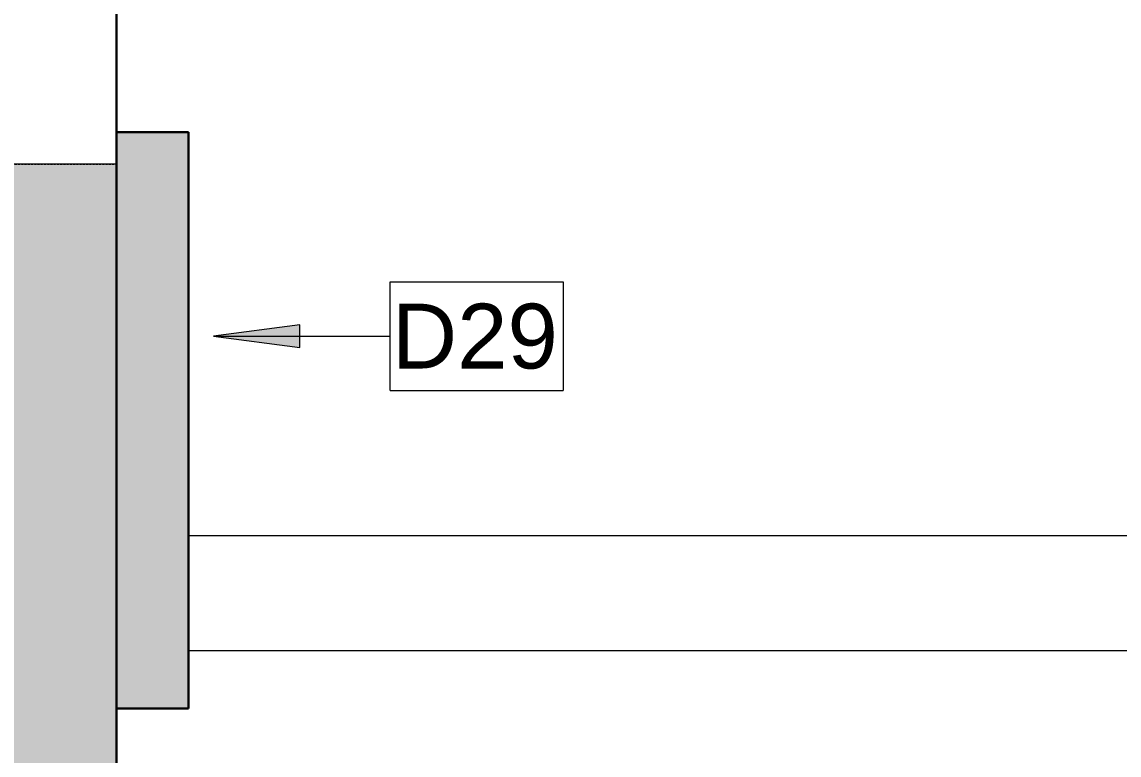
# Model space of a CAD drawing. Header units: inches. Extents: x -1176 to 1551, y -3558 to 978.
# Drawn here: x 11.7 to 87.8, y 294.4 to 345.3 of the extents above; entities that cross this region are included whole.
import ezdxf

# ---------------------------------------------------------------- set-up
doc = ezdxf.new("R2010")
doc.units = ezdxf.units.IN
doc.header["$MEASUREMENT"] = 0
doc.linetypes.add('Demolished', pattern=[0.1875, 0.125, -0.0625])
for name, color, linetype, lineweight in [('A-ANNO-KEYN', 231, 'Continuous', 9), ('A-WALL', 113, 'Continuous', 18), ('A-WALL-PATT', 111, 'Continuous', 18), ('I-WALL', 2, 'Continuous', 18)]:
    doc.layers.add(name, color=color, linetype=linetype, lineweight=lineweight)
doc.styles.add('Arial', font='arial.ttf', dxfattribs={"height": 4.5})

# ---------------------------------------------------------------- blocks, each defined once
blk = doc.blocks.new('Keynote Tag - Keynote Number - Boxed-135510-1st Floor Demo')
at = {"layer": 'A-ANNO-KEYN'}
for p, q in [((-0.125, -0.0792), (-0.125, 0.0781)), ((-0.125, 0.0781), (0.125, 0.0781)), ((0.125, 0.0781), (0.125, -0.0792)), ((-0.125, -0.0792), (0.125, -0.0792))]:
    blk.add_line(p, q, dxfattribs=at)

msp = doc.modelspace()

# ---------------------------------------------------------------- hatches: boundary and pattern name
at = {"layer": 'A-ANNO-KEYN'}
msp.add_hatch(color=256, dxfattribs=at).paths.add_polyline_path([(24.947, 323.437), (30.947, 322.647), (30.947, 324.227)], flags=0)
at = {"layer": 'A-WALL-PATT', "lineweight": 9}
h = msp.add_hatch(color=7, dxfattribs=at)
h.paths.add_polyline_path([(1.715, -1.167), (18.215, -1.167), (18.215, 116.218), (1.715, 116.218), (1.715, 47.468)], flags=0)
h.paths.add_polyline_path([(1.715, 154.718), (18.215, 154.718), (18.215, 335.374), (1.715, 335.374), (1.715, 190.501)], flags=0)
h.paths.add_polyline_path([(1.715, 388.374), (18.215, 388.374), (18.215, 814.521), (1.715, 814.521), (1.715, 424.337)], flags=0)
msp.add_hatch(color=7, dxfattribs=at).paths.add_polyline_path([(19.096, 297.593), (23.215, 297.593), (23.215, 337.593), (18.215, 337.593), (18.215, 297.593)], flags=0)

# ---------------------------------------------------------------- linework, layer by layer
at = {"layer": 'A-ANNO-KEYN'}
for p, q in [((30.947, 324.227), (24.947, 323.437)), ((30.947, 322.647), (30.947, 324.227)), ((24.947, 323.437), (30.947, 322.647)), ((24.947, 323.437), (37.219, 323.437))]:
    msp.add_line(p, q, dxfattribs=at)
at = {"layer": 'A-WALL', "color": 8, "lineweight": 30}
msp.add_line((18.215, 154.718), (18.215, 814.521), dxfattribs=at)
at = {"layer": 'A-WALL', "lineweight": 9}
for p, q in [((18.215, 335.374), (1.715, 335.374)), ((23.215, 309.587), (459.276, 309.587)), ((459.276, 301.587), (23.215, 301.587))]:
    msp.add_line(p, q, dxfattribs=at)
at = {"layer": 'A-WALL', "color": 7, "linetype": 'Demolished', "lineweight": 9}
msp.add_line((1.715, 335.374), (18.215, 335.374), dxfattribs=at)
at = {"layer": 'I-WALL', "color": 8, "lineweight": 30}
for p, q in [((23.215, 337.593), (18.215, 337.593)), ((23.215, 297.593), (23.215, 337.593)), ((18.215, 297.593), (23.215, 297.593))]:
    msp.add_line(p, q, dxfattribs=at)

# ---------------------------------------------------------------- block references
at = {"layer": 'A-ANNO-KEYN', "xscale": 47.99999999999997, "yscale": 47.99999999999997, "zscale": 47.99999999999997}
msp.add_blockref('Keynote Tag - Keynote Number - Boxed-135510-1st Floor Demo', (43.219, 323.464), dxfattribs=at)

# ---------------------------------------------------------------- texts
at = {"layer": 'A-ANNO-KEYN', "insert": (37.328, 325.69), "char_height": 4.5, "width": 14.0895, "attachment_point": 1, "style": 'Arial'}
msp.add_mtext('D29', dxfattribs=at)

doc.saveas('drawing.dxf')
